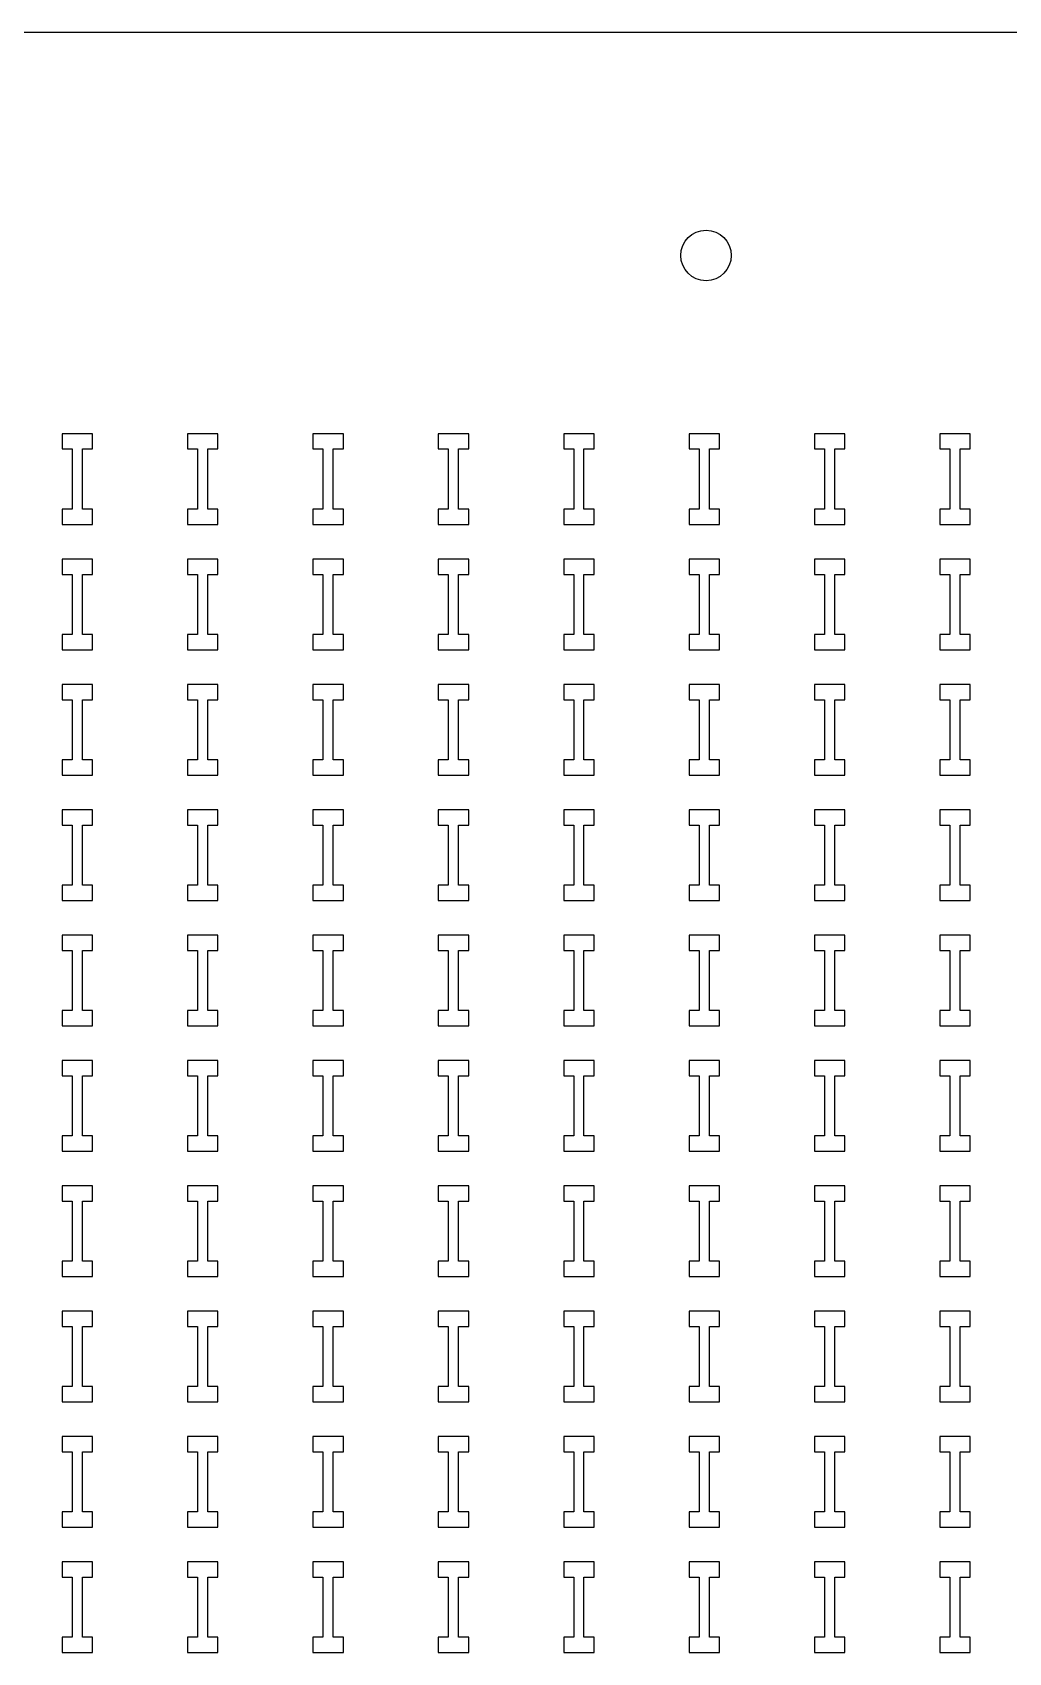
# Model space of a CAD drawing. Header units: inches. Extents: x 0 to 94.5, y 0 to 82.7.
# Drawn here: x 6.06 to 12.13, y 72.61 to 82.68 of the extents above; entities that cross this region are included whole.
import ezdxf

# ---------------------------------------------------------------- set-up
doc = ezdxf.new("R2010")
doc.units = ezdxf.units.IN
doc.layers.add('red', color=1, linetype='CONTINUOUS')

msp = doc.modelspace()

# ---------------------------------------------------------------- linework, layer by layer
for p, q in [((6.438, 80.183), (6.249, 80.183)), ((6.249, 80.183), (6.249, 80.088)), ((6.438, 80.088), (6.438, 80.183)), ((7.217, 80.183), (7.028, 80.183)), ((7.028, 80.183), (7.028, 80.088)), ((7.217, 80.088), (7.217, 80.183)), ((7.996, 80.183), (7.807, 80.183)), ((7.807, 80.183), (7.807, 80.088)), ((7.996, 80.088), (7.996, 80.183)), ((8.775, 80.183), (8.586, 80.183)), ((8.586, 80.183), (8.586, 80.088)), ((8.775, 80.088), (8.775, 80.183)), ((9.554, 80.183), (9.365, 80.183)), ((9.365, 80.183), (9.365, 80.088)), ((9.554, 80.088), (9.554, 80.183)), ((10.333, 80.183), (10.144, 80.183)), ((10.144, 80.183), (10.144, 80.088)), ((10.333, 80.088), (10.333, 80.183)), ((11.112, 80.183), (10.923, 80.183)), ((10.923, 80.183), (10.923, 80.088)), ((11.112, 80.088), (11.112, 80.183)), ((11.891, 80.183), (11.702, 80.183)), ((11.702, 80.183), (11.702, 80.088)), ((11.891, 80.088), (11.891, 80.183)), ((6.249, 80.088), (6.311, 80.088)), ((6.311, 80.088), (6.311, 79.714)), ((6.375, 80.088), (6.438, 80.088)), ((6.375, 79.714), (6.375, 80.088)), ((7.028, 80.088), (7.09, 80.088)), ((7.09, 80.088), (7.09, 79.714)), ((7.154, 80.088), (7.217, 80.088)), ((7.154, 79.714), (7.154, 80.088)), ((7.807, 80.088), (7.869, 80.088)), ((7.869, 80.088), (7.869, 79.714)), ((7.933, 80.088), (7.996, 80.088)), ((7.933, 79.714), (7.933, 80.088)), ((8.586, 80.088), (8.648, 80.088)), ((8.648, 80.088), (8.648, 79.714)), ((8.712, 80.088), (8.775, 80.088)), ((8.712, 79.714), (8.712, 80.088)), ((9.365, 80.088), (9.427, 80.088)), ((9.427, 80.088), (9.427, 79.714)), ((9.491, 80.088), (9.554, 80.088)), ((9.491, 79.714), (9.491, 80.088)), ((10.144, 80.088), (10.206, 80.088)), ((10.206, 80.088), (10.206, 79.714)), ((10.27, 80.088), (10.333, 80.088)), ((10.27, 79.714), (10.27, 80.088)), ((10.923, 80.088), (10.985, 80.088)), ((10.985, 80.088), (10.985, 79.714)), ((11.049, 80.088), (11.112, 80.088)), ((11.049, 79.714), (11.049, 80.088)), ((11.702, 80.088), (11.764, 80.088)), ((11.764, 80.088), (11.764, 79.714)), ((11.828, 80.088), (11.891, 80.088)), ((11.828, 79.714), (11.828, 80.088)), ((6.311, 79.714), (6.249, 79.714)), ((6.249, 79.714), (6.249, 79.619)), ((6.438, 79.714), (6.375, 79.714)), ((6.438, 79.619), (6.438, 79.714)), ((7.09, 79.714), (7.028, 79.714)), ((7.028, 79.714), (7.028, 79.619)), ((7.217, 79.714), (7.154, 79.714)), ((7.217, 79.619), (7.217, 79.714)), ((7.869, 79.714), (7.807, 79.714)), ((7.807, 79.714), (7.807, 79.619)), ((7.996, 79.714), (7.933, 79.714)), ((7.996, 79.619), (7.996, 79.714)), ((8.648, 79.714), (8.586, 79.714)), ((8.586, 79.714), (8.586, 79.619)), ((8.775, 79.714), (8.712, 79.714)), ((8.775, 79.619), (8.775, 79.714)), ((9.427, 79.714), (9.365, 79.714)), ((9.365, 79.714), (9.365, 79.619)), ((9.554, 79.714), (9.491, 79.714)), ((9.554, 79.619), (9.554, 79.714)), ((10.206, 79.714), (10.144, 79.714)), ((10.144, 79.714), (10.144, 79.619)), ((10.333, 79.714), (10.27, 79.714)), ((10.333, 79.619), (10.333, 79.714)), ((10.985, 79.714), (10.923, 79.714)), ((10.923, 79.714), (10.923, 79.619)), ((11.112, 79.714), (11.049, 79.714)), ((11.112, 79.619), (11.112, 79.714)), ((11.764, 79.714), (11.702, 79.714)), ((11.702, 79.714), (11.702, 79.619)), ((11.891, 79.714), (11.828, 79.714)), ((11.891, 79.619), (11.891, 79.714)), ((6.249, 79.619), (6.438, 79.619)), ((7.028, 79.619), (7.217, 79.619)), ((7.807, 79.619), (7.996, 79.619)), ((8.586, 79.619), (8.775, 79.619)), ((9.365, 79.619), (9.554, 79.619)), ((10.144, 79.619), (10.333, 79.619)), ((10.923, 79.619), (11.112, 79.619)), ((11.702, 79.619), (11.891, 79.619)), ((6.438, 79.404), (6.249, 79.404)), ((6.249, 79.404), (6.249, 79.309)), ((6.438, 79.309), (6.438, 79.404)), ((7.217, 79.404), (7.028, 79.404)), ((7.028, 79.404), (7.028, 79.309)), ((7.217, 79.309), (7.217, 79.404)), ((7.996, 79.404), (7.807, 79.404)), ((7.807, 79.404), (7.807, 79.309)), ((7.996, 79.309), (7.996, 79.404)), ((8.775, 79.404), (8.586, 79.404)), ((8.586, 79.404), (8.586, 79.309)), ((8.775, 79.309), (8.775, 79.404)), ((9.554, 79.404), (9.365, 79.404)), ((9.365, 79.404), (9.365, 79.309)), ((9.554, 79.309), (9.554, 79.404)), ((10.333, 79.404), (10.144, 79.404)), ((10.144, 79.404), (10.144, 79.309)), ((10.333, 79.309), (10.333, 79.404)), ((11.112, 79.404), (10.923, 79.404)), ((10.923, 79.404), (10.923, 79.309)), ((11.112, 79.309), (11.112, 79.404)), ((11.891, 79.404), (11.702, 79.404)), ((11.702, 79.404), (11.702, 79.309)), ((11.891, 79.309), (11.891, 79.404)), ((6.249, 79.309), (6.311, 79.309)), ((6.311, 79.309), (6.311, 78.935)), ((6.375, 79.309), (6.438, 79.309)), ((6.375, 78.935), (6.375, 79.309)), ((7.028, 79.309), (7.09, 79.309)), ((7.09, 79.309), (7.09, 78.935)), ((7.154, 79.309), (7.217, 79.309)), ((7.154, 78.935), (7.154, 79.309)), ((7.807, 79.309), (7.869, 79.309)), ((7.869, 79.309), (7.869, 78.935)), ((7.933, 79.309), (7.996, 79.309)), ((7.933, 78.935), (7.933, 79.309)), ((8.586, 79.309), (8.648, 79.309)), ((8.648, 79.309), (8.648, 78.935)), ((8.712, 79.309), (8.775, 79.309)), ((8.712, 78.935), (8.712, 79.309)), ((9.365, 79.309), (9.427, 79.309)), ((9.427, 79.309), (9.427, 78.935)), ((9.491, 79.309), (9.554, 79.309)), ((9.491, 78.935), (9.491, 79.309)), ((10.144, 79.309), (10.206, 79.309)), ((10.206, 79.309), (10.206, 78.935)), ((10.27, 79.309), (10.333, 79.309)), ((10.27, 78.935), (10.27, 79.309)), ((10.923, 79.309), (10.985, 79.309)), ((10.985, 79.309), (10.985, 78.935)), ((11.049, 79.309), (11.112, 79.309)), ((11.049, 78.935), (11.049, 79.309)), ((11.702, 79.309), (11.764, 79.309)), ((11.764, 79.309), (11.764, 78.935)), ((11.828, 79.309), (11.891, 79.309)), ((11.828, 78.935), (11.828, 79.309)), ((6.311, 78.935), (6.249, 78.935)), ((6.249, 78.935), (6.249, 78.84)), ((6.438, 78.935), (6.375, 78.935)), ((6.438, 78.84), (6.438, 78.935)), ((7.09, 78.935), (7.028, 78.935)), ((7.028, 78.935), (7.028, 78.84)), ((7.217, 78.935), (7.154, 78.935)), ((7.217, 78.84), (7.217, 78.935)), ((7.869, 78.935), (7.807, 78.935)), ((7.807, 78.935), (7.807, 78.84)), ((7.996, 78.935), (7.933, 78.935)), ((7.996, 78.84), (7.996, 78.935)), ((8.648, 78.935), (8.586, 78.935)), ((8.586, 78.935), (8.586, 78.84)), ((8.775, 78.935), (8.712, 78.935)), ((8.775, 78.84), (8.775, 78.935)), ((9.427, 78.935), (9.365, 78.935)), ((9.365, 78.935), (9.365, 78.84)), ((9.554, 78.935), (9.491, 78.935)), ((9.554, 78.84), (9.554, 78.935)), ((10.206, 78.935), (10.144, 78.935)), ((10.144, 78.935), (10.144, 78.84)), ((10.333, 78.935), (10.27, 78.935)), ((10.333, 78.84), (10.333, 78.935)), ((10.985, 78.935), (10.923, 78.935)), ((10.923, 78.935), (10.923, 78.84)), ((11.112, 78.935), (11.049, 78.935)), ((11.112, 78.84), (11.112, 78.935)), ((11.764, 78.935), (11.702, 78.935)), ((11.702, 78.935), (11.702, 78.84)), ((11.891, 78.935), (11.828, 78.935)), ((11.891, 78.84), (11.891, 78.935)), ((6.249, 78.84), (6.438, 78.84)), ((7.028, 78.84), (7.217, 78.84)), ((7.807, 78.84), (7.996, 78.84)), ((8.586, 78.84), (8.775, 78.84)), ((9.365, 78.84), (9.554, 78.84)), ((10.144, 78.84), (10.333, 78.84)), ((10.923, 78.84), (11.112, 78.84)), ((11.702, 78.84), (11.891, 78.84)), ((6.438, 78.625), (6.249, 78.625)), ((6.249, 78.625), (6.249, 78.53)), ((6.438, 78.53), (6.438, 78.625)), ((7.217, 78.625), (7.028, 78.625)), ((7.028, 78.625), (7.028, 78.53)), ((7.217, 78.53), (7.217, 78.625)), ((7.996, 78.625), (7.807, 78.625)), ((7.807, 78.625), (7.807, 78.53)), ((7.996, 78.53), (7.996, 78.625)), ((8.775, 78.625), (8.586, 78.625)), ((8.586, 78.625), (8.586, 78.53)), ((8.775, 78.53), (8.775, 78.625)), ((9.554, 78.625), (9.365, 78.625)), ((9.365, 78.625), (9.365, 78.53)), ((9.554, 78.53), (9.554, 78.625)), ((10.333, 78.625), (10.144, 78.625)), ((10.144, 78.625), (10.144, 78.53)), ((10.333, 78.53), (10.333, 78.625)), ((11.112, 78.625), (10.923, 78.625)), ((10.923, 78.625), (10.923, 78.53)), ((11.112, 78.53), (11.112, 78.625)), ((11.891, 78.625), (11.702, 78.625)), ((11.702, 78.625), (11.702, 78.53)), ((11.891, 78.53), (11.891, 78.625)), ((6.249, 78.53), (6.311, 78.53)), ((6.311, 78.53), (6.311, 78.156)), ((6.375, 78.53), (6.438, 78.53)), ((6.375, 78.156), (6.375, 78.53)), ((7.028, 78.53), (7.09, 78.53)), ((7.09, 78.53), (7.09, 78.156)), ((7.154, 78.53), (7.217, 78.53)), ((7.154, 78.156), (7.154, 78.53)), ((7.807, 78.53), (7.869, 78.53)), ((7.869, 78.53), (7.869, 78.156)), ((7.933, 78.53), (7.996, 78.53)), ((7.933, 78.156), (7.933, 78.53)), ((8.586, 78.53), (8.648, 78.53)), ((8.648, 78.53), (8.648, 78.156)), ((8.712, 78.53), (8.775, 78.53)), ((8.712, 78.156), (8.712, 78.53)), ((9.365, 78.53), (9.427, 78.53)), ((9.427, 78.53), (9.427, 78.156)), ((9.491, 78.53), (9.554, 78.53)), ((9.491, 78.156), (9.491, 78.53)), ((10.144, 78.53), (10.206, 78.53)), ((10.206, 78.53), (10.206, 78.156)), ((10.27, 78.53), (10.333, 78.53)), ((10.27, 78.156), (10.27, 78.53)), ((10.923, 78.53), (10.985, 78.53)), ((10.985, 78.53), (10.985, 78.156)), ((11.049, 78.53), (11.112, 78.53)), ((11.049, 78.156), (11.049, 78.53)), ((11.702, 78.53), (11.764, 78.53)), ((11.764, 78.53), (11.764, 78.156)), ((11.828, 78.53), (11.891, 78.53)), ((11.828, 78.156), (11.828, 78.53)), ((6.311, 78.156), (6.249, 78.156)), ((6.249, 78.156), (6.249, 78.061)), ((6.438, 78.156), (6.375, 78.156)), ((6.438, 78.061), (6.438, 78.156)), ((7.09, 78.156), (7.028, 78.156)), ((7.028, 78.156), (7.028, 78.061)), ((7.217, 78.156), (7.154, 78.156)), ((7.217, 78.061), (7.217, 78.156)), ((7.869, 78.156), (7.807, 78.156)), ((7.807, 78.156), (7.807, 78.061)), ((7.996, 78.156), (7.933, 78.156)), ((7.996, 78.061), (7.996, 78.156)), ((8.648, 78.156), (8.586, 78.156)), ((8.586, 78.156), (8.586, 78.061)), ((8.775, 78.156), (8.712, 78.156)), ((8.775, 78.061), (8.775, 78.156)), ((9.427, 78.156), (9.365, 78.156)), ((9.365, 78.156), (9.365, 78.061)), ((9.554, 78.156), (9.491, 78.156)), ((9.554, 78.061), (9.554, 78.156)), ((10.206, 78.156), (10.144, 78.156)), ((10.144, 78.156), (10.144, 78.061)), ((10.333, 78.156), (10.27, 78.156)), ((10.333, 78.061), (10.333, 78.156)), ((10.985, 78.156), (10.923, 78.156)), ((10.923, 78.156), (10.923, 78.061)), ((11.112, 78.156), (11.049, 78.156)), ((11.112, 78.061), (11.112, 78.156)), ((11.764, 78.156), (11.702, 78.156)), ((11.702, 78.156), (11.702, 78.061)), ((11.891, 78.156), (11.828, 78.156)), ((11.891, 78.061), (11.891, 78.156)), ((6.249, 78.061), (6.438, 78.061)), ((7.028, 78.061), (7.217, 78.061)), ((7.807, 78.061), (7.996, 78.061)), ((8.586, 78.061), (8.775, 78.061)), ((9.365, 78.061), (9.554, 78.061)), ((10.144, 78.061), (10.333, 78.061)), ((10.923, 78.061), (11.112, 78.061)), ((11.702, 78.061), (11.891, 78.061)), ((6.438, 77.846), (6.249, 77.846)), ((6.249, 77.846), (6.249, 77.751)), ((6.438, 77.751), (6.438, 77.846)), ((7.217, 77.846), (7.028, 77.846)), ((7.028, 77.846), (7.028, 77.751)), ((7.217, 77.751), (7.217, 77.846)), ((7.996, 77.846), (7.807, 77.846)), ((7.807, 77.846), (7.807, 77.751)), ((7.996, 77.751), (7.996, 77.846)), ((8.775, 77.846), (8.586, 77.846)), ((8.586, 77.846), (8.586, 77.751)), ((8.775, 77.751), (8.775, 77.846)), ((9.554, 77.846), (9.365, 77.846)), ((9.365, 77.846), (9.365, 77.751)), ((9.554, 77.751), (9.554, 77.846)), ((10.333, 77.846), (10.144, 77.846)), ((10.144, 77.846), (10.144, 77.751)), ((10.333, 77.751), (10.333, 77.846)), ((11.112, 77.846), (10.923, 77.846)), ((10.923, 77.846), (10.923, 77.751)), ((11.112, 77.751), (11.112, 77.846)), ((11.891, 77.846), (11.702, 77.846)), ((11.702, 77.846), (11.702, 77.751)), ((11.891, 77.751), (11.891, 77.846)), ((6.249, 77.751), (6.311, 77.751)), ((6.311, 77.751), (6.311, 77.377)), ((6.375, 77.751), (6.438, 77.751)), ((6.375, 77.377), (6.375, 77.751)), ((7.028, 77.751), (7.09, 77.751)), ((7.09, 77.751), (7.09, 77.377)), ((7.154, 77.751), (7.217, 77.751)), ((7.154, 77.377), (7.154, 77.751)), ((7.807, 77.751), (7.869, 77.751)), ((7.869, 77.751), (7.869, 77.377)), ((7.933, 77.751), (7.996, 77.751)), ((7.933, 77.377), (7.933, 77.751)), ((8.586, 77.751), (8.648, 77.751)), ((8.648, 77.751), (8.648, 77.377)), ((8.712, 77.751), (8.775, 77.751)), ((8.712, 77.377), (8.712, 77.751)), ((9.365, 77.751), (9.427, 77.751)), ((9.427, 77.751), (9.427, 77.377)), ((9.491, 77.751), (9.554, 77.751)), ((9.491, 77.377), (9.491, 77.751)), ((10.144, 77.751), (10.206, 77.751)), ((10.206, 77.751), (10.206, 77.377)), ((10.27, 77.751), (10.333, 77.751)), ((10.27, 77.377), (10.27, 77.751)), ((10.923, 77.751), (10.985, 77.751)), ((10.985, 77.751), (10.985, 77.377)), ((11.049, 77.751), (11.112, 77.751)), ((11.049, 77.377), (11.049, 77.751)), ((11.702, 77.751), (11.764, 77.751)), ((11.764, 77.751), (11.764, 77.377)), ((11.828, 77.751), (11.891, 77.751)), ((11.828, 77.377), (11.828, 77.751)), ((6.311, 77.377), (6.249, 77.377)), ((6.249, 77.377), (6.249, 77.282)), ((6.438, 77.377), (6.375, 77.377)), ((6.438, 77.282), (6.438, 77.377)), ((7.09, 77.377), (7.028, 77.377)), ((7.028, 77.377), (7.028, 77.282)), ((7.217, 77.377), (7.154, 77.377)), ((7.217, 77.282), (7.217, 77.377)), ((7.869, 77.377), (7.807, 77.377)), ((7.807, 77.377), (7.807, 77.282)), ((7.996, 77.377), (7.933, 77.377)), ((7.996, 77.282), (7.996, 77.377)), ((8.648, 77.377), (8.586, 77.377)), ((8.586, 77.377), (8.586, 77.282)), ((8.775, 77.377), (8.712, 77.377)), ((8.775, 77.282), (8.775, 77.377)), ((9.427, 77.377), (9.365, 77.377)), ((9.365, 77.377), (9.365, 77.282)), ((9.554, 77.377), (9.491, 77.377)), ((9.554, 77.282), (9.554, 77.377)), ((10.206, 77.377), (10.144, 77.377)), ((10.144, 77.377), (10.144, 77.282)), ((10.333, 77.377), (10.27, 77.377)), ((10.333, 77.282), (10.333, 77.377)), ((10.985, 77.377), (10.923, 77.377)), ((10.923, 77.377), (10.923, 77.282)), ((11.112, 77.377), (11.049, 77.377)), ((11.112, 77.282), (11.112, 77.377)), ((11.764, 77.377), (11.702, 77.377)), ((11.702, 77.377), (11.702, 77.282)), ((11.891, 77.377), (11.828, 77.377)), ((11.891, 77.282), (11.891, 77.377)), ((6.249, 77.282), (6.438, 77.282)), ((7.028, 77.282), (7.217, 77.282)), ((7.807, 77.282), (7.996, 77.282)), ((8.586, 77.282), (8.775, 77.282)), ((9.365, 77.282), (9.554, 77.282)), ((10.144, 77.282), (10.333, 77.282)), ((10.923, 77.282), (11.112, 77.282)), ((11.702, 77.282), (11.891, 77.282)), ((6.438, 77.067), (6.249, 77.067)), ((6.249, 77.067), (6.249, 76.972)), ((6.438, 76.972), (6.438, 77.067)), ((7.217, 77.067), (7.028, 77.067)), ((7.028, 77.067), (7.028, 76.972)), ((7.217, 76.972), (7.217, 77.067)), ((7.996, 77.067), (7.807, 77.067)), ((7.807, 77.067), (7.807, 76.972)), ((7.996, 76.972), (7.996, 77.067)), ((8.775, 77.067), (8.586, 77.067)), ((8.586, 77.067), (8.586, 76.972)), ((8.775, 76.972), (8.775, 77.067)), ((9.554, 77.067), (9.365, 77.067)), ((9.365, 77.067), (9.365, 76.972)), ((9.554, 76.972), (9.554, 77.067)), ((10.333, 77.067), (10.144, 77.067)), ((10.144, 77.067), (10.144, 76.972)), ((10.333, 76.972), (10.333, 77.067)), ((11.112, 77.067), (10.923, 77.067)), ((10.923, 77.067), (10.923, 76.972)), ((11.112, 76.972), (11.112, 77.067)), ((11.891, 77.067), (11.702, 77.067)), ((11.702, 77.067), (11.702, 76.972)), ((11.891, 76.972), (11.891, 77.067)), ((6.249, 76.972), (6.311, 76.972)), ((6.311, 76.972), (6.311, 76.598)), ((6.375, 76.972), (6.438, 76.972)), ((6.375, 76.598), (6.375, 76.972)), ((7.028, 76.972), (7.09, 76.972)), ((7.09, 76.972), (7.09, 76.598)), ((7.154, 76.972), (7.217, 76.972)), ((7.154, 76.598), (7.154, 76.972)), ((7.807, 76.972), (7.869, 76.972)), ((7.869, 76.972), (7.869, 76.598)), ((7.933, 76.972), (7.996, 76.972)), ((7.933, 76.598), (7.933, 76.972)), ((8.586, 76.972), (8.648, 76.972)), ((8.648, 76.972), (8.648, 76.598)), ((8.712, 76.972), (8.775, 76.972)), ((8.712, 76.598), (8.712, 76.972)), ((9.365, 76.972), (9.427, 76.972)), ((9.427, 76.972), (9.427, 76.598)), ((9.491, 76.972), (9.554, 76.972)), ((9.491, 76.598), (9.491, 76.972)), ((10.144, 76.972), (10.206, 76.972)), ((10.206, 76.972), (10.206, 76.598)), ((10.27, 76.972), (10.333, 76.972)), ((10.27, 76.598), (10.27, 76.972)), ((10.923, 76.972), (10.985, 76.972)), ((10.985, 76.972), (10.985, 76.598)), ((11.049, 76.972), (11.112, 76.972)), ((11.049, 76.598), (11.049, 76.972)), ((11.702, 76.972), (11.764, 76.972)), ((11.764, 76.972), (11.764, 76.598)), ((11.828, 76.972), (11.891, 76.972)), ((11.828, 76.598), (11.828, 76.972)), ((6.311, 76.598), (6.249, 76.598)), ((6.249, 76.598), (6.249, 76.503)), ((6.438, 76.598), (6.375, 76.598)), ((6.438, 76.503), (6.438, 76.598)), ((7.09, 76.598), (7.028, 76.598)), ((7.028, 76.598), (7.028, 76.503)), ((7.217, 76.598), (7.154, 76.598)), ((7.217, 76.503), (7.217, 76.598)), ((7.869, 76.598), (7.807, 76.598)), ((7.807, 76.598), (7.807, 76.503)), ((7.996, 76.598), (7.933, 76.598)), ((7.996, 76.503), (7.996, 76.598)), ((8.648, 76.598), (8.586, 76.598)), ((8.586, 76.598), (8.586, 76.503)), ((8.775, 76.598), (8.712, 76.598)), ((8.775, 76.503), (8.775, 76.598)), ((9.427, 76.598), (9.365, 76.598)), ((9.365, 76.598), (9.365, 76.503)), ((9.554, 76.598), (9.491, 76.598)), ((9.554, 76.503), (9.554, 76.598)), ((10.206, 76.598), (10.144, 76.598)), ((10.144, 76.598), (10.144, 76.503)), ((10.333, 76.598), (10.27, 76.598)), ((10.333, 76.503), (10.333, 76.598)), ((10.985, 76.598), (10.923, 76.598)), ((10.923, 76.598), (10.923, 76.503)), ((11.112, 76.598), (11.049, 76.598)), ((11.112, 76.503), (11.112, 76.598)), ((11.764, 76.598), (11.702, 76.598)), ((11.702, 76.598), (11.702, 76.503)), ((11.891, 76.598), (11.828, 76.598)), ((11.891, 76.503), (11.891, 76.598)), ((6.249, 76.503), (6.438, 76.503)), ((7.028, 76.503), (7.217, 76.503)), ((7.807, 76.503), (7.996, 76.503)), ((8.586, 76.503), (8.775, 76.503)), ((9.365, 76.503), (9.554, 76.503)), ((10.144, 76.503), (10.333, 76.503)), ((10.923, 76.503), (11.112, 76.503)), ((11.702, 76.503), (11.891, 76.503)), ((6.438, 76.288), (6.249, 76.288)), ((6.249, 76.288), (6.249, 76.193)), ((6.438, 76.193), (6.438, 76.288)), ((7.217, 76.288), (7.028, 76.288)), ((7.028, 76.288), (7.028, 76.193)), ((7.217, 76.193), (7.217, 76.288)), ((7.996, 76.288), (7.807, 76.288)), ((7.807, 76.288), (7.807, 76.193)), ((7.996, 76.193), (7.996, 76.288)), ((8.775, 76.288), (8.586, 76.288)), ((8.586, 76.288), (8.586, 76.193)), ((8.775, 76.193), (8.775, 76.288)), ((9.554, 76.288), (9.365, 76.288)), ((9.365, 76.288), (9.365, 76.193)), ((9.554, 76.193), (9.554, 76.288)), ((10.333, 76.288), (10.144, 76.288)), ((10.144, 76.288), (10.144, 76.193)), ((10.333, 76.193), (10.333, 76.288)), ((11.112, 76.288), (10.923, 76.288)), ((10.923, 76.288), (10.923, 76.193)), ((11.112, 76.193), (11.112, 76.288)), ((11.891, 76.288), (11.702, 76.288)), ((11.702, 76.288), (11.702, 76.193)), ((11.891, 76.193), (11.891, 76.288)), ((6.249, 76.193), (6.311, 76.193)), ((6.311, 76.193), (6.311, 75.819)), ((6.375, 76.193), (6.438, 76.193)), ((6.375, 75.819), (6.375, 76.193)), ((7.028, 76.193), (7.09, 76.193)), ((7.09, 76.193), (7.09, 75.819)), ((7.154, 76.193), (7.217, 76.193)), ((7.154, 75.819), (7.154, 76.193)), ((7.807, 76.193), (7.869, 76.193)), ((7.869, 76.193), (7.869, 75.819)), ((7.933, 76.193), (7.996, 76.193)), ((7.933, 75.819), (7.933, 76.193)), ((8.586, 76.193), (8.648, 76.193)), ((8.648, 76.193), (8.648, 75.819)), ((8.712, 76.193), (8.775, 76.193)), ((8.712, 75.819), (8.712, 76.193)), ((9.365, 76.193), (9.427, 76.193)), ((9.427, 76.193), (9.427, 75.819)), ((9.491, 76.193), (9.554, 76.193)), ((9.491, 75.819), (9.491, 76.193)), ((10.144, 76.193), (10.206, 76.193)), ((10.206, 76.193), (10.206, 75.819)), ((10.27, 76.193), (10.333, 76.193)), ((10.27, 75.819), (10.27, 76.193)), ((10.923, 76.193), (10.985, 76.193)), ((10.985, 76.193), (10.985, 75.819)), ((11.049, 76.193), (11.112, 76.193)), ((11.049, 75.819), (11.049, 76.193)), ((11.702, 76.193), (11.764, 76.193)), ((11.764, 76.193), (11.764, 75.819)), ((11.828, 76.193), (11.891, 76.193)), ((11.828, 75.819), (11.828, 76.193)), ((6.311, 75.819), (6.249, 75.819)), ((6.249, 75.819), (6.249, 75.724)), ((6.249, 75.724), (6.438, 75.724)), ((6.438, 75.819), (6.375, 75.819)), ((6.438, 75.724), (6.438, 75.819)), ((7.09, 75.819), (7.028, 75.819)), ((7.028, 75.819), (7.028, 75.724)), ((7.028, 75.724), (7.217, 75.724)), ((7.217, 75.819), (7.154, 75.819)), ((7.217, 75.724), (7.217, 75.819)), ((7.869, 75.819), (7.807, 75.819)), ((7.807, 75.819), (7.807, 75.724)), ((7.807, 75.724), (7.996, 75.724)), ((7.996, 75.819), (7.933, 75.819)), ((7.996, 75.724), (7.996, 75.819)), ((8.648, 75.819), (8.586, 75.819)), ((8.586, 75.819), (8.586, 75.724)), ((8.586, 75.724), (8.775, 75.724)), ((8.775, 75.819), (8.712, 75.819)), ((8.775, 75.724), (8.775, 75.819)), ((9.427, 75.819), (9.365, 75.819)), ((9.365, 75.819), (9.365, 75.724)), ((9.365, 75.724), (9.554, 75.724)), ((9.554, 75.819), (9.491, 75.819)), ((9.554, 75.724), (9.554, 75.819)), ((10.206, 75.819), (10.144, 75.819)), ((10.144, 75.819), (10.144, 75.724)), ((10.144, 75.724), (10.333, 75.724)), ((10.333, 75.819), (10.27, 75.819)), ((10.333, 75.724), (10.333, 75.819)), ((10.985, 75.819), (10.923, 75.819)), ((10.923, 75.819), (10.923, 75.724)), ((10.923, 75.724), (11.112, 75.724)), ((11.112, 75.819), (11.049, 75.819)), ((11.112, 75.724), (11.112, 75.819)), ((11.764, 75.819), (11.702, 75.819)), ((11.702, 75.819), (11.702, 75.724)), ((11.702, 75.724), (11.891, 75.724)), ((11.891, 75.819), (11.828, 75.819)), ((11.891, 75.724), (11.891, 75.819)), ((6.438, 75.509), (6.249, 75.509)), ((6.249, 75.509), (6.249, 75.413)), ((6.438, 75.413), (6.438, 75.509)), ((7.217, 75.509), (7.028, 75.509)), ((7.028, 75.509), (7.028, 75.413)), ((7.217, 75.413), (7.217, 75.509)), ((7.996, 75.509), (7.807, 75.509)), ((7.807, 75.509), (7.807, 75.413)), ((7.996, 75.413), (7.996, 75.509)), ((8.775, 75.509), (8.586, 75.509)), ((8.586, 75.509), (8.586, 75.413)), ((8.775, 75.413), (8.775, 75.509)), ((9.554, 75.509), (9.365, 75.509)), ((9.365, 75.509), (9.365, 75.413)), ((9.554, 75.413), (9.554, 75.509)), ((10.333, 75.509), (10.144, 75.509)), ((10.144, 75.509), (10.144, 75.413)), ((10.333, 75.413), (10.333, 75.509)), ((11.112, 75.509), (10.923, 75.509)), ((10.923, 75.509), (10.923, 75.413)), ((11.112, 75.413), (11.112, 75.509)), ((11.891, 75.509), (11.702, 75.509)), ((11.702, 75.509), (11.702, 75.413)), ((11.891, 75.413), (11.891, 75.509)), ((6.249, 75.413), (6.311, 75.413)), ((6.311, 75.413), (6.311, 75.04)), ((6.375, 75.413), (6.438, 75.413)), ((6.375, 75.04), (6.375, 75.413)), ((7.028, 75.413), (7.09, 75.413)), ((7.09, 75.413), (7.09, 75.04)), ((7.154, 75.413), (7.217, 75.413)), ((7.154, 75.04), (7.154, 75.413)), ((7.807, 75.413), (7.869, 75.413)), ((7.869, 75.413), (7.869, 75.04)), ((7.933, 75.413), (7.996, 75.413)), ((7.933, 75.04), (7.933, 75.413)), ((8.586, 75.413), (8.648, 75.413)), ((8.648, 75.413), (8.648, 75.04)), ((8.712, 75.413), (8.775, 75.413)), ((8.712, 75.04), (8.712, 75.413)), ((9.365, 75.413), (9.427, 75.413)), ((9.427, 75.413), (9.427, 75.04)), ((9.491, 75.413), (9.554, 75.413)), ((9.491, 75.04), (9.491, 75.413)), ((10.144, 75.413), (10.206, 75.413)), ((10.206, 75.413), (10.206, 75.04)), ((10.27, 75.413), (10.333, 75.413)), ((10.27, 75.04), (10.27, 75.413)), ((10.923, 75.413), (10.985, 75.413)), ((10.985, 75.413), (10.985, 75.04)), ((11.049, 75.413), (11.112, 75.413)), ((11.049, 75.04), (11.049, 75.413)), ((11.702, 75.413), (11.764, 75.413)), ((11.764, 75.413), (11.764, 75.04)), ((11.828, 75.413), (11.891, 75.413)), ((11.828, 75.04), (11.828, 75.413)), ((6.311, 75.04), (6.249, 75.04)), ((6.249, 75.04), (6.249, 74.945)), ((6.438, 75.04), (6.375, 75.04)), ((6.438, 74.945), (6.438, 75.04)), ((7.09, 75.04), (7.028, 75.04)), ((7.028, 75.04), (7.028, 74.945)), ((7.217, 75.04), (7.154, 75.04)), ((7.217, 74.945), (7.217, 75.04)), ((7.869, 75.04), (7.807, 75.04)), ((7.807, 75.04), (7.807, 74.945)), ((7.996, 75.04), (7.933, 75.04)), ((7.996, 74.945), (7.996, 75.04)), ((8.648, 75.04), (8.586, 75.04)), ((8.586, 75.04), (8.586, 74.945)), ((8.775, 75.04), (8.712, 75.04)), ((8.775, 74.945), (8.775, 75.04)), ((9.427, 75.04), (9.365, 75.04)), ((9.365, 75.04), (9.365, 74.945)), ((9.554, 75.04), (9.491, 75.04)), ((9.554, 74.945), (9.554, 75.04)), ((10.206, 75.04), (10.144, 75.04)), ((10.144, 75.04), (10.144, 74.945)), ((10.333, 75.04), (10.27, 75.04)), ((10.333, 74.945), (10.333, 75.04)), ((10.985, 75.04), (10.923, 75.04)), ((10.923, 75.04), (10.923, 74.945)), ((11.112, 75.04), (11.049, 75.04)), ((11.112, 74.945), (11.112, 75.04)), ((11.764, 75.04), (11.702, 75.04)), ((11.702, 75.04), (11.702, 74.945)), ((11.891, 75.04), (11.828, 75.04)), ((11.891, 74.945), (11.891, 75.04)), ((6.249, 74.945), (6.438, 74.945)), ((7.028, 74.945), (7.217, 74.945)), ((7.807, 74.945), (7.996, 74.945)), ((8.586, 74.945), (8.775, 74.945)), ((9.365, 74.945), (9.554, 74.945)), ((10.144, 74.945), (10.333, 74.945)), ((10.923, 74.945), (11.112, 74.945)), ((11.702, 74.945), (11.891, 74.945)), ((6.438, 74.73), (6.249, 74.73)), ((6.249, 74.73), (6.249, 74.634)), ((6.438, 74.634), (6.438, 74.73)), ((7.217, 74.73), (7.028, 74.73)), ((7.028, 74.73), (7.028, 74.634)), ((7.217, 74.634), (7.217, 74.73)), ((7.996, 74.73), (7.807, 74.73)), ((7.807, 74.73), (7.807, 74.634)), ((7.996, 74.634), (7.996, 74.73)), ((8.775, 74.73), (8.586, 74.73)), ((8.586, 74.73), (8.586, 74.634)), ((8.775, 74.634), (8.775, 74.73)), ((9.554, 74.73), (9.365, 74.73)), ((9.365, 74.73), (9.365, 74.634)), ((9.554, 74.634), (9.554, 74.73)), ((10.333, 74.73), (10.144, 74.73)), ((10.144, 74.73), (10.144, 74.634)), ((10.333, 74.634), (10.333, 74.73)), ((11.112, 74.73), (10.923, 74.73)), ((10.923, 74.73), (10.923, 74.634)), ((11.112, 74.634), (11.112, 74.73)), ((11.891, 74.73), (11.702, 74.73)), ((11.702, 74.73), (11.702, 74.634)), ((11.891, 74.634), (11.891, 74.73)), ((6.249, 74.634), (6.311, 74.634)), ((6.311, 74.634), (6.311, 74.261)), ((6.375, 74.634), (6.438, 74.634)), ((6.375, 74.261), (6.375, 74.634)), ((7.028, 74.634), (7.09, 74.634)), ((7.09, 74.634), (7.09, 74.261)), ((7.154, 74.634), (7.217, 74.634)), ((7.154, 74.261), (7.154, 74.634)), ((7.807, 74.634), (7.869, 74.634)), ((7.869, 74.634), (7.869, 74.261)), ((7.933, 74.634), (7.996, 74.634)), ((7.933, 74.261), (7.933, 74.634)), ((8.586, 74.634), (8.648, 74.634)), ((8.648, 74.634), (8.648, 74.261)), ((8.712, 74.634), (8.775, 74.634)), ((8.712, 74.261), (8.712, 74.634)), ((9.365, 74.634), (9.427, 74.634)), ((9.427, 74.634), (9.427, 74.261)), ((9.491, 74.634), (9.554, 74.634)), ((9.491, 74.261), (9.491, 74.634)), ((10.144, 74.634), (10.206, 74.634)), ((10.206, 74.634), (10.206, 74.261)), ((10.27, 74.634), (10.333, 74.634)), ((10.27, 74.261), (10.27, 74.634)), ((10.923, 74.634), (10.985, 74.634)), ((10.985, 74.634), (10.985, 74.261)), ((11.049, 74.634), (11.112, 74.634)), ((11.049, 74.261), (11.049, 74.634)), ((11.702, 74.634), (11.764, 74.634)), ((11.764, 74.634), (11.764, 74.261)), ((11.828, 74.634), (11.891, 74.634)), ((11.828, 74.261), (11.828, 74.634)), ((6.311, 74.261), (6.249, 74.261)), ((6.249, 74.261), (6.249, 74.166)), ((6.438, 74.261), (6.375, 74.261)), ((6.438, 74.166), (6.438, 74.261)), ((7.09, 74.261), (7.028, 74.261)), ((7.028, 74.261), (7.028, 74.166)), ((7.217, 74.261), (7.154, 74.261)), ((7.217, 74.166), (7.217, 74.261)), ((7.869, 74.261), (7.807, 74.261)), ((7.807, 74.261), (7.807, 74.166)), ((7.996, 74.261), (7.933, 74.261)), ((7.996, 74.166), (7.996, 74.261)), ((8.648, 74.261), (8.586, 74.261)), ((8.586, 74.261), (8.586, 74.166)), ((8.775, 74.261), (8.712, 74.261)), ((8.775, 74.166), (8.775, 74.261)), ((9.427, 74.261), (9.365, 74.261)), ((9.365, 74.261), (9.365, 74.166)), ((9.554, 74.261), (9.491, 74.261)), ((9.554, 74.166), (9.554, 74.261)), ((10.206, 74.261), (10.144, 74.261)), ((10.144, 74.261), (10.144, 74.166)), ((10.333, 74.261), (10.27, 74.261)), ((10.333, 74.166), (10.333, 74.261)), ((10.985, 74.261), (10.923, 74.261)), ((10.923, 74.261), (10.923, 74.166)), ((11.112, 74.261), (11.049, 74.261)), ((11.112, 74.166), (11.112, 74.261)), ((11.764, 74.261), (11.702, 74.261)), ((11.702, 74.261), (11.702, 74.166)), ((11.891, 74.261), (11.828, 74.261)), ((11.891, 74.166), (11.891, 74.261)), ((6.249, 74.166), (6.438, 74.166)), ((7.028, 74.166), (7.217, 74.166)), ((7.807, 74.166), (7.996, 74.166)), ((8.586, 74.166), (8.775, 74.166)), ((9.365, 74.166), (9.554, 74.166)), ((10.144, 74.166), (10.333, 74.166)), ((10.923, 74.166), (11.112, 74.166)), ((11.702, 74.166), (11.891, 74.166)), ((6.438, 73.951), (6.249, 73.951)), ((6.249, 73.951), (6.249, 73.855)), ((6.438, 73.855), (6.438, 73.951)), ((7.217, 73.951), (7.028, 73.951)), ((7.028, 73.951), (7.028, 73.855)), ((7.217, 73.855), (7.217, 73.951)), ((7.996, 73.951), (7.807, 73.951)), ((7.807, 73.951), (7.807, 73.855)), ((7.996, 73.855), (7.996, 73.951)), ((8.775, 73.951), (8.586, 73.951)), ((8.586, 73.951), (8.586, 73.855)), ((8.775, 73.855), (8.775, 73.951)), ((9.554, 73.951), (9.365, 73.951)), ((9.365, 73.951), (9.365, 73.855)), ((9.554, 73.855), (9.554, 73.951)), ((10.333, 73.951), (10.144, 73.951)), ((10.144, 73.951), (10.144, 73.855)), ((10.333, 73.855), (10.333, 73.951)), ((11.112, 73.951), (10.923, 73.951)), ((10.923, 73.951), (10.923, 73.855)), ((11.112, 73.855), (11.112, 73.951)), ((11.891, 73.951), (11.702, 73.951)), ((11.702, 73.951), (11.702, 73.855)), ((11.891, 73.855), (11.891, 73.951)), ((6.249, 73.855), (6.311, 73.855)), ((6.311, 73.855), (6.311, 73.482)), ((6.375, 73.855), (6.438, 73.855)), ((6.375, 73.482), (6.375, 73.855)), ((7.028, 73.855), (7.09, 73.855)), ((7.09, 73.855), (7.09, 73.482)), ((7.154, 73.855), (7.217, 73.855)), ((7.154, 73.482), (7.154, 73.855)), ((7.807, 73.855), (7.869, 73.855)), ((7.869, 73.855), (7.869, 73.482)), ((7.933, 73.855), (7.996, 73.855)), ((7.933, 73.482), (7.933, 73.855)), ((8.586, 73.855), (8.648, 73.855)), ((8.648, 73.855), (8.648, 73.482)), ((8.712, 73.855), (8.775, 73.855)), ((8.712, 73.482), (8.712, 73.855)), ((9.365, 73.855), (9.427, 73.855)), ((9.427, 73.855), (9.427, 73.482)), ((9.491, 73.855), (9.554, 73.855)), ((9.491, 73.482), (9.491, 73.855)), ((10.144, 73.855), (10.206, 73.855)), ((10.206, 73.855), (10.206, 73.482)), ((10.27, 73.855), (10.333, 73.855)), ((10.27, 73.482), (10.27, 73.855)), ((10.923, 73.855), (10.985, 73.855)), ((10.985, 73.855), (10.985, 73.482)), ((11.049, 73.855), (11.112, 73.855)), ((11.049, 73.482), (11.049, 73.855)), ((11.702, 73.855), (11.764, 73.855)), ((11.764, 73.855), (11.764, 73.482)), ((11.828, 73.855), (11.891, 73.855)), ((11.828, 73.482), (11.828, 73.855)), ((6.311, 73.482), (6.249, 73.482)), ((6.249, 73.482), (6.249, 73.387)), ((6.438, 73.482), (6.375, 73.482)), ((6.438, 73.387), (6.438, 73.482)), ((7.09, 73.482), (7.028, 73.482)), ((7.028, 73.482), (7.028, 73.387)), ((7.217, 73.482), (7.154, 73.482)), ((7.217, 73.387), (7.217, 73.482)), ((7.869, 73.482), (7.807, 73.482)), ((7.807, 73.482), (7.807, 73.387)), ((7.996, 73.482), (7.933, 73.482)), ((7.996, 73.387), (7.996, 73.482)), ((8.648, 73.482), (8.586, 73.482)), ((8.586, 73.482), (8.586, 73.387)), ((8.775, 73.482), (8.712, 73.482)), ((8.775, 73.387), (8.775, 73.482)), ((9.427, 73.482), (9.365, 73.482)), ((9.365, 73.482), (9.365, 73.387)), ((9.554, 73.482), (9.491, 73.482)), ((9.554, 73.387), (9.554, 73.482)), ((10.206, 73.482), (10.144, 73.482)), ((10.144, 73.482), (10.144, 73.387)), ((10.333, 73.482), (10.27, 73.482)), ((10.333, 73.387), (10.333, 73.482)), ((10.985, 73.482), (10.923, 73.482)), ((10.923, 73.482), (10.923, 73.387)), ((11.112, 73.482), (11.049, 73.482)), ((11.112, 73.387), (11.112, 73.482)), ((11.764, 73.482), (11.702, 73.482)), ((11.702, 73.482), (11.702, 73.387)), ((11.891, 73.482), (11.828, 73.482)), ((11.891, 73.387), (11.891, 73.482)), ((6.249, 73.387), (6.438, 73.387)), ((7.028, 73.387), (7.217, 73.387)), ((7.807, 73.387), (7.996, 73.387)), ((8.586, 73.387), (8.775, 73.387)), ((9.365, 73.387), (9.554, 73.387)), ((10.144, 73.387), (10.333, 73.387)), ((10.923, 73.387), (11.112, 73.387)), ((11.702, 73.387), (11.891, 73.387)), ((6.438, 73.172), (6.249, 73.172)), ((6.249, 73.172), (6.249, 73.076)), ((6.438, 73.076), (6.438, 73.172)), ((7.217, 73.172), (7.028, 73.172)), ((7.028, 73.172), (7.028, 73.076)), ((7.217, 73.076), (7.217, 73.172)), ((7.996, 73.172), (7.807, 73.172)), ((7.807, 73.172), (7.807, 73.076)), ((7.996, 73.076), (7.996, 73.172)), ((8.775, 73.172), (8.586, 73.172)), ((8.586, 73.172), (8.586, 73.076)), ((8.775, 73.076), (8.775, 73.172)), ((9.554, 73.172), (9.365, 73.172)), ((9.365, 73.172), (9.365, 73.076)), ((9.554, 73.076), (9.554, 73.172)), ((10.333, 73.172), (10.144, 73.172)), ((10.144, 73.172), (10.144, 73.076)), ((10.333, 73.076), (10.333, 73.172)), ((11.112, 73.172), (10.923, 73.172)), ((10.923, 73.172), (10.923, 73.076)), ((11.112, 73.076), (11.112, 73.172)), ((11.891, 73.172), (11.702, 73.172)), ((11.702, 73.172), (11.702, 73.076)), ((11.891, 73.076), (11.891, 73.172)), ((6.249, 73.076), (6.311, 73.076)), ((6.311, 73.076), (6.311, 72.703)), ((6.375, 73.076), (6.438, 73.076)), ((6.375, 72.703), (6.375, 73.076)), ((7.028, 73.076), (7.09, 73.076)), ((7.09, 73.076), (7.09, 72.703)), ((7.154, 73.076), (7.217, 73.076)), ((7.154, 72.703), (7.154, 73.076)), ((7.807, 73.076), (7.869, 73.076)), ((7.869, 73.076), (7.869, 72.703)), ((7.933, 73.076), (7.996, 73.076)), ((7.933, 72.703), (7.933, 73.076)), ((8.586, 73.076), (8.648, 73.076)), ((8.648, 73.076), (8.648, 72.703)), ((8.712, 73.076), (8.775, 73.076)), ((8.712, 72.703), (8.712, 73.076)), ((9.365, 73.076), (9.427, 73.076)), ((9.427, 73.076), (9.427, 72.703)), ((9.491, 73.076), (9.554, 73.076)), ((9.491, 72.703), (9.491, 73.076)), ((10.144, 73.076), (10.206, 73.076)), ((10.206, 73.076), (10.206, 72.703)), ((10.27, 73.076), (10.333, 73.076)), ((10.27, 72.703), (10.27, 73.076)), ((10.923, 73.076), (10.985, 73.076)), ((10.985, 73.076), (10.985, 72.703)), ((11.049, 73.076), (11.112, 73.076)), ((11.049, 72.703), (11.049, 73.076)), ((11.702, 73.076), (11.764, 73.076)), ((11.764, 73.076), (11.764, 72.703)), ((11.828, 73.076), (11.891, 73.076)), ((11.828, 72.703), (11.828, 73.076)), ((6.311, 72.703), (6.249, 72.703)), ((6.249, 72.703), (6.249, 72.608)), ((6.438, 72.703), (6.375, 72.703)), ((6.438, 72.608), (6.438, 72.703)), ((7.09, 72.703), (7.028, 72.703)), ((7.028, 72.703), (7.028, 72.608)), ((7.217, 72.703), (7.154, 72.703)), ((7.217, 72.608), (7.217, 72.703)), ((7.869, 72.703), (7.807, 72.703)), ((7.807, 72.703), (7.807, 72.608)), ((7.996, 72.703), (7.933, 72.703)), ((7.996, 72.608), (7.996, 72.703)), ((8.648, 72.703), (8.586, 72.703)), ((8.586, 72.703), (8.586, 72.608)), ((8.775, 72.703), (8.712, 72.703)), ((8.775, 72.608), (8.775, 72.703)), ((9.427, 72.703), (9.365, 72.703)), ((9.365, 72.703), (9.365, 72.608)), ((9.554, 72.703), (9.491, 72.703)), ((9.554, 72.608), (9.554, 72.703)), ((10.206, 72.703), (10.144, 72.703)), ((10.144, 72.703), (10.144, 72.608)), ((10.333, 72.703), (10.27, 72.703)), ((10.333, 72.608), (10.333, 72.703)), ((10.985, 72.703), (10.923, 72.703)), ((10.923, 72.703), (10.923, 72.608)), ((11.112, 72.703), (11.049, 72.703)), ((11.112, 72.608), (11.112, 72.703)), ((11.764, 72.703), (11.702, 72.703)), ((11.702, 72.703), (11.702, 72.608)), ((11.891, 72.703), (11.828, 72.703)), ((11.891, 72.608), (11.891, 72.703)), ((6.249, 72.608), (6.438, 72.608)), ((7.028, 72.608), (7.217, 72.608)), ((7.807, 72.608), (7.996, 72.608)), ((8.586, 72.608), (8.775, 72.608)), ((9.365, 72.608), (9.554, 72.608)), ((10.144, 72.608), (10.333, 72.608)), ((10.923, 72.608), (11.112, 72.608)), ((11.702, 72.608), (11.891, 72.608))]:
    msp.add_line(p, q)
msp.add_circle((10.249, 81.291), 0.157)
at = {"layer": 'red'}
msp.add_line((94.488, 82.677), (0, 82.677), dxfattribs=at)

doc.saveas('drawing.dxf')
